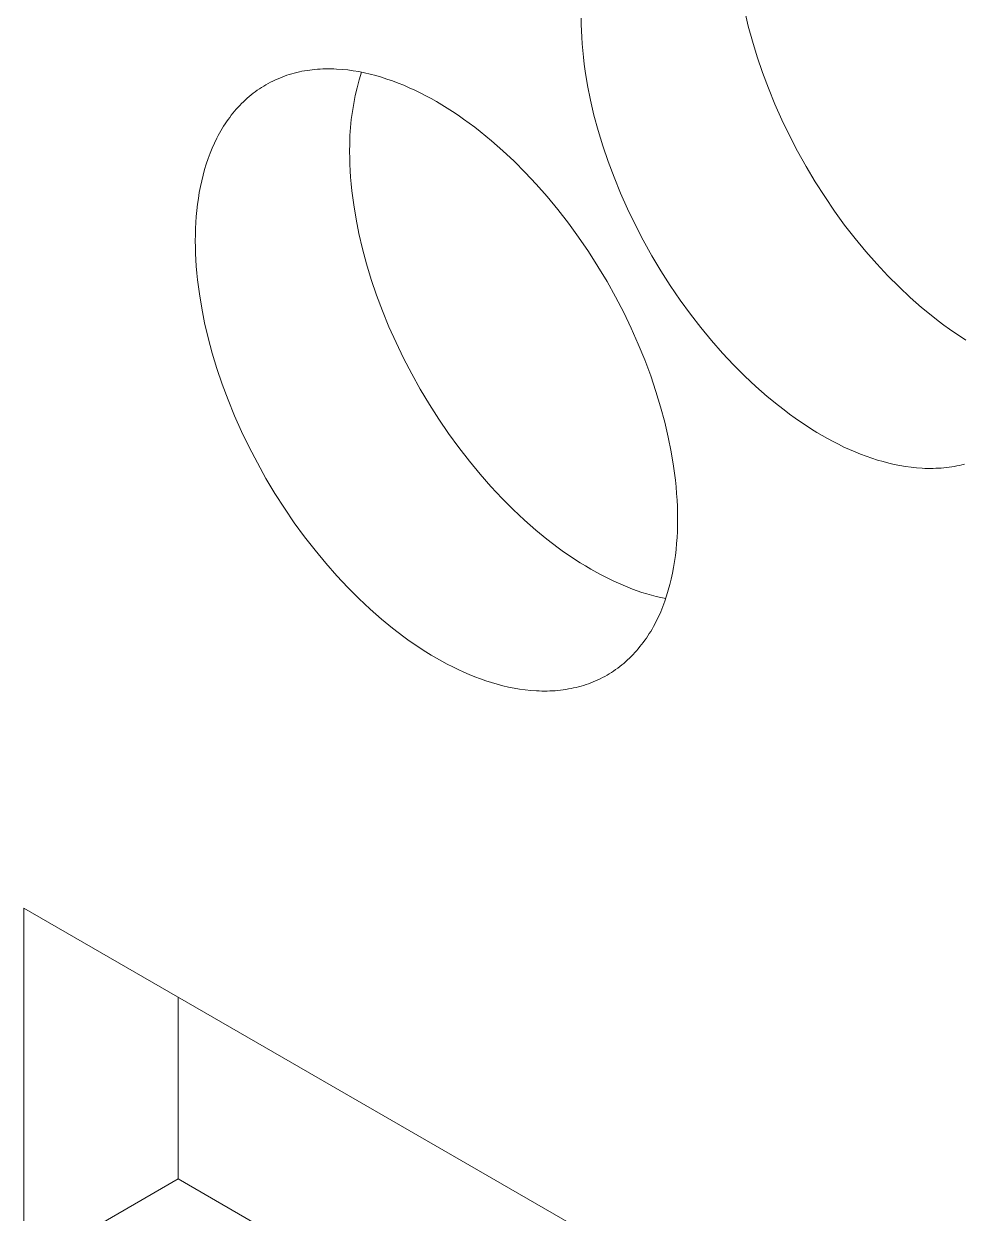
# Model space of a CAD drawing. Header units: millimetres. Extents: x 8434 to 10928, y 788 to 2545.
# Drawn here: x 10701.06 to 10715.68, y 2474.83 to 2493.36 of the extents above; entities that cross this region are included whole.
import ezdxf

# ---------------------------------------------------------------- set-up
doc = ezdxf.new("R2010")
doc.units = ezdxf.units.MM
doc.layers.add('ZANO_R', color=7, linetype='Continuous', lineweight=0)

msp = doc.modelspace()

# ---------------------------------------------------------------- linework, layer by layer
at = {"layer": 'ZANO_R'}
for p, q in [((10712.284, 2493.556), (10712.338, 2493.322)), ((10709.737, 2493.348), (10709.736, 2493.445)), ((10709.74, 2493.25), (10709.737, 2493.348)), ((10712.338, 2493.322), (10712.402, 2493.085)), ((10709.745, 2493.149), (10709.74, 2493.25)), ((10709.752, 2493.047), (10709.745, 2493.149)), ((10709.76, 2492.943), (10709.752, 2493.047)), ((10709.771, 2492.837), (10709.76, 2492.943)), ((10712.402, 2493.085), (10712.476, 2492.843)), ((10709.784, 2492.729), (10709.771, 2492.837)), ((10709.799, 2492.62), (10709.784, 2492.729)), ((10712.476, 2492.843), (10712.558, 2492.599)), ((10705.081, 2492.527), (10705.118, 2492.541)), ((10705.118, 2492.541), (10705.156, 2492.555)), ((10705.156, 2492.555), (10705.194, 2492.567)), ((10705.194, 2492.567), (10705.233, 2492.578)), ((10705.233, 2492.578), (10705.272, 2492.589)), ((10705.272, 2492.589), (10705.311, 2492.599)), ((10705.311, 2492.599), (10705.35, 2492.608)), ((10705.35, 2492.608), (10705.39, 2492.617)), ((10705.39, 2492.617), (10705.43, 2492.624)), ((10705.43, 2492.624), (10705.471, 2492.631)), ((10705.471, 2492.631), (10705.511, 2492.637)), ((10705.511, 2492.637), (10705.552, 2492.642)), ((10705.552, 2492.642), (10705.593, 2492.646)), ((10705.593, 2492.646), (10705.635, 2492.65)), ((10705.635, 2492.65), (10705.676, 2492.653)), ((10705.676, 2492.653), (10705.718, 2492.655)), ((10705.718, 2492.655), (10705.76, 2492.656)), ((10705.76, 2492.656), (10705.803, 2492.656)), ((10705.803, 2492.656), (10705.845, 2492.656)), ((10705.845, 2492.656), (10705.888, 2492.655)), ((10705.888, 2492.655), (10705.93, 2492.653)), ((10705.93, 2492.653), (10706.016, 2492.647)), ((10706.016, 2492.647), (10706.103, 2492.638)), ((10706.103, 2492.638), (10706.189, 2492.626)), ((10706.189, 2492.626), (10706.277, 2492.612)), ((10706.277, 2492.612), (10706.364, 2492.594)), ((10706.319, 2492.604), (10706.282, 2492.483)), ((10706.364, 2492.594), (10706.451, 2492.574)), ((10706.451, 2492.574), (10706.539, 2492.551)), ((10706.539, 2492.551), (10706.627, 2492.525)), ((10709.836, 2492.397), (10709.799, 2492.62)), ((10712.558, 2492.599), (10712.65, 2492.354)), ((10704.729, 2492.345), (10704.762, 2492.367)), ((10704.762, 2492.367), (10704.796, 2492.388)), ((10704.796, 2492.388), (10704.83, 2492.408)), ((10704.83, 2492.408), (10704.865, 2492.427)), ((10704.865, 2492.427), (10704.9, 2492.446)), ((10704.9, 2492.446), (10704.935, 2492.464)), ((10704.935, 2492.464), (10704.971, 2492.481)), ((10704.971, 2492.481), (10705.007, 2492.497)), ((10705.007, 2492.497), (10705.044, 2492.513)), ((10705.044, 2492.513), (10705.081, 2492.527)), ((10706.25, 2492.362), (10706.221, 2492.239)), ((10706.282, 2492.483), (10706.25, 2492.362)), ((10706.627, 2492.525), (10706.714, 2492.497)), ((10706.714, 2492.497), (10706.801, 2492.467)), ((10706.801, 2492.467), (10706.888, 2492.434)), ((10706.888, 2492.434), (10706.975, 2492.399)), ((10706.975, 2492.399), (10707.061, 2492.361)), ((10707.061, 2492.361), (10707.147, 2492.322)), ((10709.881, 2492.169), (10709.836, 2492.397)), ((10712.65, 2492.354), (10712.751, 2492.107)), ((10704.481, 2492.144), (10704.51, 2492.172)), ((10704.51, 2492.172), (10704.54, 2492.199)), ((10704.54, 2492.199), (10704.57, 2492.225)), ((10704.57, 2492.225), (10704.601, 2492.25)), ((10704.601, 2492.25), (10704.632, 2492.275)), ((10704.632, 2492.275), (10704.664, 2492.299)), ((10704.664, 2492.299), (10704.696, 2492.322)), ((10704.696, 2492.322), (10704.729, 2492.345)), ((10706.221, 2492.239), (10706.196, 2492.116)), ((10707.147, 2492.322), (10707.232, 2492.281)), ((10707.232, 2492.281), (10707.317, 2492.237)), ((10707.317, 2492.237), (10707.401, 2492.192)), ((10707.401, 2492.192), (10707.484, 2492.145)), ((10709.936, 2491.935), (10709.881, 2492.169)), ((10704.317, 2491.965), (10704.343, 2491.996)), ((10704.343, 2491.996), (10704.369, 2492.027)), ((10704.369, 2492.027), (10704.396, 2492.057)), ((10704.396, 2492.057), (10704.424, 2492.087)), ((10704.424, 2492.087), (10704.452, 2492.116)), ((10704.452, 2492.116), (10704.481, 2492.144)), ((10706.176, 2491.992), (10706.159, 2491.867)), ((10706.196, 2492.116), (10706.176, 2491.992)), ((10707.484, 2492.145), (10707.568, 2492.096)), ((10707.568, 2492.096), (10707.652, 2492.044)), ((10707.652, 2492.044), (10707.736, 2491.99)), ((10707.736, 2491.99), (10707.822, 2491.933)), ((10712.751, 2492.107), (10712.86, 2491.861)), ((10704.172, 2491.762), (10704.195, 2491.797)), ((10704.195, 2491.797), (10704.218, 2491.832)), ((10704.218, 2491.832), (10704.242, 2491.866)), ((10704.242, 2491.866), (10704.266, 2491.9)), ((10704.266, 2491.9), (10704.291, 2491.932)), ((10704.291, 2491.932), (10704.317, 2491.965)), ((10706.159, 2491.867), (10706.147, 2491.742)), ((10707.822, 2491.933), (10707.907, 2491.873)), ((10707.907, 2491.873), (10707.994, 2491.811)), ((10707.994, 2491.811), (10708.08, 2491.746)), ((10710, 2491.697), (10709.936, 2491.935)), ((10712.86, 2491.861), (10712.978, 2491.616)), ((10704.068, 2491.578), (10704.087, 2491.616)), ((10704.087, 2491.616), (10704.108, 2491.653)), ((10704.108, 2491.653), (10704.129, 2491.69)), ((10704.129, 2491.69), (10704.15, 2491.726)), ((10704.15, 2491.726), (10704.172, 2491.762)), ((10706.138, 2491.616), (10706.134, 2491.491)), ((10706.147, 2491.742), (10706.138, 2491.616)), ((10708.08, 2491.746), (10708.167, 2491.678)), ((10708.167, 2491.678), (10708.342, 2491.535)), ((10710.073, 2491.456), (10710, 2491.697)), ((10712.978, 2491.616), (10713.104, 2491.373)), ((10703.994, 2491.421), (10704.03, 2491.5)), ((10704.03, 2491.5), (10704.068, 2491.578)), ((10706.134, 2491.491), (10706.133, 2491.365)), ((10708.342, 2491.535), (10708.517, 2491.381)), ((10710.156, 2491.212), (10710.073, 2491.456)), ((10703.902, 2491.173), (10703.93, 2491.257)), ((10703.93, 2491.257), (10703.961, 2491.34)), ((10703.961, 2491.34), (10703.994, 2491.421)), ((10706.133, 2491.365), (10706.134, 2491.268)), ((10706.134, 2491.268), (10706.137, 2491.169)), ((10708.517, 2491.381), (10708.692, 2491.217)), ((10713.104, 2491.373), (10713.238, 2491.133)), ((10703.852, 2490.999), (10703.876, 2491.087)), ((10703.876, 2491.087), (10703.902, 2491.173)), ((10706.137, 2491.169), (10706.142, 2491.069)), ((10706.142, 2491.069), (10706.148, 2490.967)), ((10708.692, 2491.217), (10708.866, 2491.043)), ((10710.248, 2490.967), (10710.156, 2491.212)), ((10713.238, 2491.133), (10713.379, 2490.897)), ((10703.811, 2490.821), (10703.83, 2490.911)), ((10703.83, 2490.911), (10703.852, 2490.999)), ((10706.148, 2490.967), (10706.157, 2490.863)), ((10708.866, 2491.043), (10709.038, 2490.859)), ((10710.348, 2490.72), (10710.248, 2490.967)), ((10713.379, 2490.897), (10713.527, 2490.666)), ((10703.778, 2490.638), (10703.793, 2490.73)), ((10703.793, 2490.73), (10703.811, 2490.821)), ((10706.157, 2490.863), (10706.168, 2490.757)), ((10706.168, 2490.757), (10706.181, 2490.649)), ((10709.038, 2490.859), (10709.208, 2490.665)), ((10710.458, 2490.474), (10710.348, 2490.72)), ((10703.755, 2490.452), (10703.766, 2490.546)), ((10703.766, 2490.546), (10703.778, 2490.638)), ((10706.181, 2490.649), (10706.196, 2490.54)), ((10706.196, 2490.54), (10706.233, 2490.317)), ((10709.208, 2490.665), (10709.375, 2490.463)), ((10713.527, 2490.666), (10713.68, 2490.441)), ((10703.739, 2490.264), (10703.746, 2490.358)), ((10703.746, 2490.358), (10703.755, 2490.452)), ((10706.233, 2490.317), (10706.278, 2490.089)), ((10709.375, 2490.463), (10709.538, 2490.252)), ((10710.576, 2490.229), (10710.458, 2490.474)), ((10713.68, 2490.441), (10713.838, 2490.223)), ((10703.732, 2490.073), (10703.735, 2490.169)), ((10703.735, 2490.169), (10703.739, 2490.264)), ((10709.538, 2490.252), (10709.697, 2490.034)), ((10710.702, 2489.985), (10710.576, 2490.229)), ((10713.838, 2490.223), (10714.002, 2490.013)), ((10703.731, 2489.978), (10703.732, 2490.073)), ((10703.732, 2489.881), (10703.731, 2489.978)), ((10706.278, 2490.089), (10706.333, 2489.855)), ((10709.697, 2490.034), (10709.85, 2489.81)), ((10710.836, 2489.746), (10710.702, 2489.985)), ((10714.002, 2490.013), (10714.168, 2489.81)), ((10703.735, 2489.782), (10703.732, 2489.881)), ((10703.739, 2489.682), (10703.735, 2489.782)), ((10706.333, 2489.855), (10706.397, 2489.617)), ((10709.85, 2489.81), (10709.998, 2489.579)), ((10714.168, 2489.81), (10714.338, 2489.617)), ((10703.746, 2489.58), (10703.739, 2489.682)), ((10703.755, 2489.475), (10703.746, 2489.58)), ((10706.397, 2489.617), (10706.47, 2489.376)), ((10709.998, 2489.579), (10710.139, 2489.343)), ((10710.977, 2489.51), (10710.836, 2489.746)), ((10714.338, 2489.617), (10714.511, 2489.433)), ((10703.766, 2489.37), (10703.755, 2489.475)), ((10711.124, 2489.279), (10710.977, 2489.51)), ((10714.511, 2489.433), (10714.685, 2489.259)), ((10703.778, 2489.262), (10703.766, 2489.37)), ((10703.794, 2489.153), (10703.778, 2489.262)), ((10706.47, 2489.376), (10706.553, 2489.132)), ((10710.139, 2489.343), (10710.272, 2489.103)), ((10711.278, 2489.054), (10711.124, 2489.279)), ((10714.685, 2489.259), (10714.86, 2489.094)), ((10703.83, 2488.93), (10703.794, 2489.153)), ((10706.553, 2489.132), (10706.644, 2488.886)), ((10710.272, 2489.103), (10710.399, 2488.86)), ((10711.436, 2488.836), (10711.278, 2489.054)), ((10714.86, 2489.094), (10715.035, 2488.941)), ((10703.876, 2488.701), (10703.83, 2488.93)), ((10706.644, 2488.886), (10706.745, 2488.64)), ((10710.399, 2488.86), (10710.517, 2488.615)), ((10711.599, 2488.626), (10711.436, 2488.836)), ((10715.035, 2488.941), (10715.209, 2488.797)), ((10703.93, 2488.468), (10703.876, 2488.701)), ((10715.209, 2488.797), (10715.296, 2488.73)), ((10715.296, 2488.73), (10715.383, 2488.665)), ((10715.383, 2488.665), (10715.469, 2488.603)), ((10703.994, 2488.23), (10703.93, 2488.468)), ((10706.745, 2488.64), (10706.855, 2488.394)), ((10710.517, 2488.615), (10710.626, 2488.368)), ((10711.766, 2488.423), (10711.599, 2488.626)), ((10715.469, 2488.603), (10715.555, 2488.543)), ((10715.555, 2488.543), (10715.64, 2488.486)), ((10715.64, 2488.486), (10715.725, 2488.432)), ((10706.855, 2488.394), (10706.973, 2488.148)), ((10710.626, 2488.368), (10710.727, 2488.122)), ((10711.936, 2488.23), (10711.766, 2488.423)), ((10704.068, 2487.989), (10703.994, 2488.23)), ((10706.973, 2488.148), (10707.099, 2487.905)), ((10710.727, 2488.122), (10710.819, 2487.876)), ((10712.108, 2488.046), (10711.936, 2488.23)), ((10704.15, 2487.745), (10704.068, 2487.989)), ((10707.099, 2487.905), (10707.233, 2487.665)), ((10712.282, 2487.871), (10712.108, 2488.046)), ((10704.242, 2487.499), (10704.15, 2487.745)), ((10710.819, 2487.876), (10710.901, 2487.632)), ((10712.457, 2487.707), (10712.282, 2487.871)), ((10707.233, 2487.665), (10707.374, 2487.43)), ((10710.901, 2487.632), (10710.974, 2487.391)), ((10712.632, 2487.554), (10712.457, 2487.707)), ((10712.807, 2487.41), (10712.632, 2487.554)), ((10704.343, 2487.253), (10704.242, 2487.499)), ((10707.374, 2487.43), (10707.521, 2487.199)), ((10710.974, 2487.391), (10711.038, 2487.153)), ((10712.894, 2487.343), (10712.807, 2487.41)), ((10704.452, 2487.006), (10704.343, 2487.253)), ((10707.521, 2487.199), (10707.674, 2486.974)), ((10712.981, 2487.278), (10712.894, 2487.343)), ((10713.067, 2487.216), (10712.981, 2487.278)), ((10713.153, 2487.156), (10713.067, 2487.216)), ((10704.57, 2486.761), (10704.452, 2487.006)), ((10711.038, 2487.153), (10711.093, 2486.92)), ((10713.238, 2487.099), (10713.153, 2487.156)), ((10713.323, 2487.045), (10713.238, 2487.099)), ((10713.407, 2486.993), (10713.323, 2487.045)), ((10713.49, 2486.944), (10713.407, 2486.993)), ((10707.674, 2486.974), (10707.833, 2486.756)), ((10711.093, 2486.92), (10711.139, 2486.691)), ((10713.573, 2486.897), (10713.49, 2486.944)), ((10713.658, 2486.851), (10713.573, 2486.897)), ((10713.742, 2486.808), (10713.658, 2486.851)), ((10713.827, 2486.766), (10713.742, 2486.808)), ((10704.697, 2486.518), (10704.57, 2486.761)), ((10707.833, 2486.756), (10707.996, 2486.545)), ((10711.139, 2486.691), (10711.175, 2486.468)), ((10713.913, 2486.727), (10713.827, 2486.766)), ((10714, 2486.69), (10713.913, 2486.727)), ((10714.086, 2486.655), (10714, 2486.69)), ((10714.173, 2486.622), (10714.086, 2486.655)), ((10714.26, 2486.591), (10714.173, 2486.622)), ((10704.83, 2486.278), (10704.697, 2486.518)), ((10707.996, 2486.545), (10708.163, 2486.343)), ((10711.175, 2486.468), (10711.19, 2486.359)), ((10714.348, 2486.563), (10714.26, 2486.591)), ((10714.435, 2486.538), (10714.348, 2486.563)), ((10714.523, 2486.515), (10714.435, 2486.538)), ((10714.611, 2486.494), (10714.523, 2486.515)), ((10714.698, 2486.477), (10714.611, 2486.494)), ((10714.785, 2486.462), (10714.698, 2486.477)), ((10714.872, 2486.45), (10714.785, 2486.462)), ((10714.958, 2486.441), (10714.872, 2486.45)), ((10715.044, 2486.435), (10714.958, 2486.441)), ((10715.087, 2486.433), (10715.044, 2486.435)), ((10715.13, 2486.432), (10715.087, 2486.433)), ((10715.172, 2486.432), (10715.13, 2486.432)), ((10715.214, 2486.433), (10715.172, 2486.432)), ((10715.256, 2486.434), (10715.214, 2486.433)), ((10715.298, 2486.436), (10715.256, 2486.434)), ((10715.34, 2486.439), (10715.298, 2486.436)), ((10715.381, 2486.442), (10715.34, 2486.439)), ((10715.422, 2486.446), (10715.381, 2486.442)), ((10715.463, 2486.452), (10715.422, 2486.446)), ((10715.504, 2486.458), (10715.463, 2486.452)), ((10715.544, 2486.464), (10715.504, 2486.458)), ((10715.584, 2486.472), (10715.544, 2486.464)), ((10715.624, 2486.48), (10715.584, 2486.472)), ((10715.664, 2486.489), (10715.624, 2486.48)), ((10715.703, 2486.499), (10715.664, 2486.489)), ((10704.971, 2486.042), (10704.83, 2486.278)), ((10708.163, 2486.343), (10708.333, 2486.15)), ((10711.19, 2486.359), (10711.203, 2486.252)), ((10711.203, 2486.252), (10711.214, 2486.146)), ((10708.333, 2486.15), (10708.505, 2485.965)), ((10711.214, 2486.146), (10711.223, 2486.042)), ((10705.119, 2485.812), (10704.971, 2486.042)), ((10708.505, 2485.965), (10708.679, 2485.791)), ((10711.223, 2486.042), (10711.23, 2485.939)), ((10711.23, 2485.939), (10711.234, 2485.839)), ((10705.272, 2485.587), (10705.119, 2485.812)), ((10708.679, 2485.791), (10708.854, 2485.627)), ((10711.234, 2485.839), (10711.237, 2485.74)), ((10711.237, 2485.74), (10711.238, 2485.643)), ((10705.431, 2485.369), (10705.272, 2485.587)), ((10708.854, 2485.627), (10709.029, 2485.473)), ((10711.237, 2485.548), (10711.234, 2485.452)), ((10711.238, 2485.643), (10711.237, 2485.548)), ((10705.594, 2485.158), (10705.431, 2485.369)), ((10709.029, 2485.473), (10709.204, 2485.33)), ((10709.204, 2485.33), (10709.291, 2485.263)), ((10711.23, 2485.357), (10711.223, 2485.263)), ((10711.234, 2485.452), (10711.23, 2485.357)), ((10705.761, 2484.956), (10705.594, 2485.158)), ((10709.291, 2485.263), (10709.378, 2485.198)), ((10709.378, 2485.198), (10709.464, 2485.135)), ((10709.464, 2485.135), (10709.55, 2485.076)), ((10711.214, 2485.169), (10711.203, 2485.075)), ((10711.223, 2485.263), (10711.214, 2485.169)), ((10705.931, 2484.762), (10705.761, 2484.956)), ((10709.55, 2485.076), (10709.635, 2485.019)), ((10709.635, 2485.019), (10709.72, 2484.964)), ((10709.72, 2484.964), (10709.804, 2484.913)), ((10711.19, 2484.983), (10711.175, 2484.891)), ((10711.203, 2485.075), (10711.19, 2484.983)), ((10706.103, 2484.578), (10705.931, 2484.762)), ((10709.804, 2484.913), (10709.887, 2484.863)), ((10709.887, 2484.863), (10710.028, 2484.785)), ((10710.028, 2484.785), (10710.099, 2484.748)), ((10711.158, 2484.8), (10711.139, 2484.71)), ((10711.175, 2484.891), (10711.158, 2484.8)), ((10706.277, 2484.404), (10706.103, 2484.578)), ((10710.099, 2484.748), (10710.171, 2484.712)), ((10710.171, 2484.712), (10710.243, 2484.677)), ((10710.243, 2484.677), (10710.316, 2484.644)), ((10710.316, 2484.644), (10710.389, 2484.613)), ((10710.389, 2484.613), (10710.462, 2484.583)), ((10710.462, 2484.583), (10710.535, 2484.554)), ((10711.117, 2484.622), (10711.093, 2484.534)), ((10711.139, 2484.71), (10711.117, 2484.622)), ((10706.452, 2484.24), (10706.277, 2484.404)), ((10710.535, 2484.554), (10710.609, 2484.527)), ((10710.609, 2484.527), (10710.683, 2484.502)), ((10710.683, 2484.502), (10710.757, 2484.479)), ((10710.757, 2484.479), (10710.831, 2484.458)), ((10710.831, 2484.458), (10710.905, 2484.438)), ((10710.905, 2484.438), (10710.979, 2484.42)), ((10710.979, 2484.42), (10711.053, 2484.405)), ((10711.067, 2484.449), (10711.039, 2484.364)), ((10711.093, 2484.534), (10711.067, 2484.449)), ((10706.627, 2484.086), (10706.452, 2484.24)), ((10710.975, 2484.2), (10710.939, 2484.121)), ((10711.008, 2484.281), (10710.975, 2484.2)), ((10711.039, 2484.364), (10711.008, 2484.281)), ((10706.802, 2483.943), (10706.627, 2484.086)), ((10710.901, 2484.043), (10710.882, 2484.006)), ((10710.939, 2484.121), (10710.901, 2484.043)), ((10706.889, 2483.875), (10706.802, 2483.943)), ((10706.975, 2483.811), (10706.889, 2483.875)), ((10710.797, 2483.859), (10710.774, 2483.824)), ((10710.819, 2483.895), (10710.797, 2483.859)), ((10710.84, 2483.931), (10710.819, 2483.895)), ((10710.861, 2483.968), (10710.84, 2483.931)), ((10710.882, 2484.006), (10710.861, 2483.968)), ((10707.062, 2483.748), (10706.975, 2483.811)), ((10707.147, 2483.689), (10707.062, 2483.748)), ((10707.233, 2483.632), (10707.147, 2483.689)), ((10710.652, 2483.657), (10710.626, 2483.625)), ((10710.678, 2483.689), (10710.652, 2483.657)), ((10710.703, 2483.722), (10710.678, 2483.689)), ((10710.727, 2483.755), (10710.703, 2483.722)), ((10710.751, 2483.789), (10710.727, 2483.755)), ((10710.774, 2483.824), (10710.751, 2483.789)), ((10707.317, 2483.577), (10707.233, 2483.632)), ((10707.401, 2483.526), (10707.317, 2483.577)), ((10707.485, 2483.476), (10707.401, 2483.526)), ((10707.568, 2483.429), (10707.485, 2483.476)), ((10710.488, 2483.477), (10710.459, 2483.449)), ((10710.517, 2483.505), (10710.488, 2483.477)), ((10710.545, 2483.534), (10710.517, 2483.505)), ((10710.573, 2483.564), (10710.545, 2483.534)), ((10710.6, 2483.594), (10710.573, 2483.564)), ((10710.626, 2483.625), (10710.6, 2483.594)), ((10707.652, 2483.384), (10707.568, 2483.429)), ((10707.737, 2483.341), (10707.652, 2483.384)), ((10707.822, 2483.299), (10707.737, 2483.341)), ((10707.908, 2483.26), (10707.822, 2483.299)), ((10710.24, 2483.276), (10710.207, 2483.255)), ((10710.273, 2483.299), (10710.24, 2483.276)), ((10710.305, 2483.322), (10710.273, 2483.299)), ((10710.337, 2483.346), (10710.305, 2483.322)), ((10710.368, 2483.371), (10710.337, 2483.346)), ((10710.399, 2483.396), (10710.368, 2483.371)), ((10710.429, 2483.422), (10710.399, 2483.396)), ((10710.459, 2483.449), (10710.429, 2483.422)), ((10707.994, 2483.222), (10707.908, 2483.26)), ((10708.081, 2483.187), (10707.994, 2483.222)), ((10708.168, 2483.154), (10708.081, 2483.187)), ((10708.255, 2483.124), (10708.168, 2483.154)), ((10708.342, 2483.096), (10708.255, 2483.124)), ((10708.43, 2483.07), (10708.342, 2483.096)), ((10709.888, 2483.094), (10709.85, 2483.08)), ((10709.925, 2483.108), (10709.888, 2483.094)), ((10709.962, 2483.124), (10709.925, 2483.108)), ((10709.998, 2483.14), (10709.962, 2483.124)), ((10710.034, 2483.157), (10709.998, 2483.14)), ((10710.069, 2483.175), (10710.034, 2483.157)), ((10710.104, 2483.194), (10710.069, 2483.175)), ((10710.139, 2483.213), (10710.104, 2483.194)), ((10710.173, 2483.234), (10710.139, 2483.213)), ((10710.207, 2483.255), (10710.173, 2483.234)), ((10708.517, 2483.047), (10708.43, 2483.07)), ((10708.605, 2483.027), (10708.517, 2483.047)), ((10708.692, 2483.01), (10708.605, 2483.027)), ((10708.779, 2482.995), (10708.692, 2483.01)), ((10708.866, 2482.983), (10708.779, 2482.995)), ((10708.953, 2482.974), (10708.866, 2482.983)), ((10709.039, 2482.968), (10708.953, 2482.974)), ((10709.081, 2482.966), (10709.039, 2482.968)), ((10709.124, 2482.965), (10709.081, 2482.966)), ((10709.166, 2482.965), (10709.124, 2482.965)), ((10709.209, 2482.965), (10709.166, 2482.965)), ((10709.251, 2482.966), (10709.209, 2482.965)), ((10709.293, 2482.968), (10709.251, 2482.966)), ((10709.334, 2482.971), (10709.293, 2482.968)), ((10709.376, 2482.975), (10709.334, 2482.971)), ((10709.417, 2482.979), (10709.376, 2482.975)), ((10709.458, 2482.984), (10709.417, 2482.979)), ((10709.498, 2482.99), (10709.458, 2482.984)), ((10709.539, 2482.997), (10709.498, 2482.99)), ((10709.579, 2483.005), (10709.539, 2482.997)), ((10709.619, 2483.013), (10709.579, 2483.005)), ((10709.658, 2483.022), (10709.619, 2483.013)), ((10709.697, 2483.032), (10709.658, 2483.022)), ((10709.736, 2483.043), (10709.697, 2483.032)), ((10709.775, 2483.054), (10709.736, 2483.043)), ((10709.813, 2483.067), (10709.775, 2483.054)), ((10709.85, 2483.08), (10709.813, 2483.067)), ((10727.525, 2464.307), (10701.061, 2479.586)), ((10701.061, 2479.586), (10701.061, 2473.979)), ((10703.464, 2478.199), (10703.464, 2475.366)), ((10703.464, 2475.366), (10701.061, 2473.979)), ((10703.464, 2475.366), (10727.525, 2461.474))]:
    msp.add_line(p, q, dxfattribs=at)

doc.saveas('drawing.dxf')
